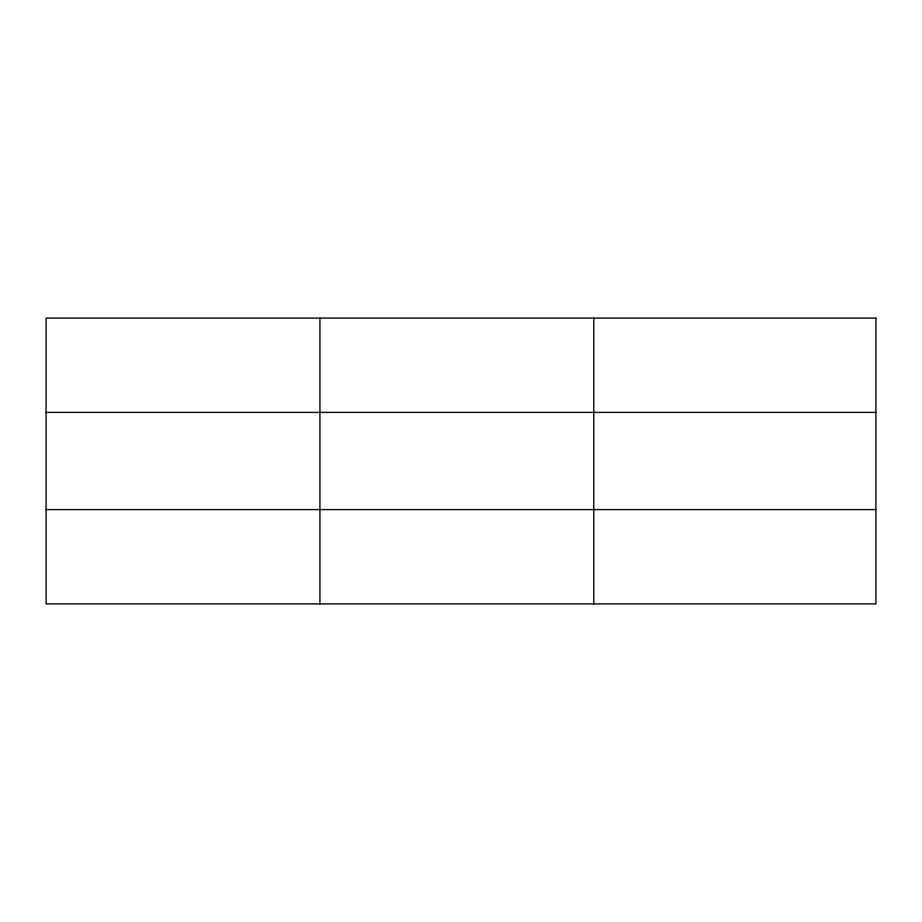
<?xml version="1.0" encoding="UTF-8"?>
<svg xmlns="http://www.w3.org/2000/svg" width="922" height="922" viewBox="0 0 922 922"><rect width="100%" height="100%" fill="white"/><g stroke="black" fill="none" stroke-linecap="round" stroke-linejoin="round"><path stroke-width="1.38" d="M319.934 603.898L319.934 318.102M593.768 603.898L593.768 318.102M46.1 412.411L875.9 412.411M46.1 509.589L875.9 509.589M875.9 318.102L875.9 603.898L46.1 603.898L46.1 318.102L875.9 318.102"/></g></svg>
